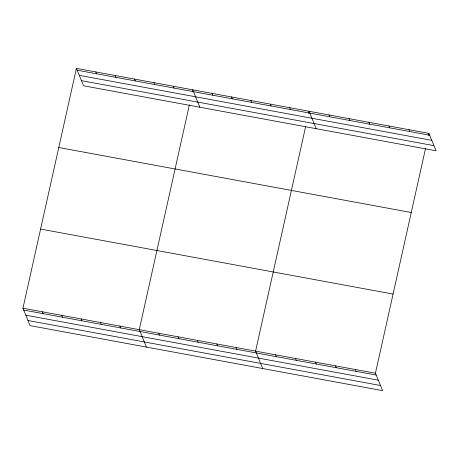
<?xml version="1.0" encoding="UTF-8"?>
<svg xmlns="http://www.w3.org/2000/svg" width="459" height="459" viewBox="0 0 459 459"><rect width="100%" height="100%" fill="white"/><g stroke="black" fill="none" stroke-linecap="round" stroke-linejoin="round"><path stroke-width="0.69" d="M425.556 148.377L375.433 373.213L382.582 390.638L30.093 325.632L22.95 308.213L76.418 68.362L428.907 133.368L436.05 150.787L83.567 85.787L76.418 68.362M189.395 104.824L139.272 329.665L146.415 347.084M192.281 91.863L192.74 89.815L199.883 107.234M305.711 126.277L255.588 351.112L262.737 368.537M308.603 113.316L309.062 111.267L316.205 128.686M428.448 135.411L428.907 133.368M77.181 70.216L429.664 135.216M79.287 75.356L431.77 140.356M81.455 80.646L433.944 145.652M58.775 147.517L411.258 212.517M40.593 229.064L393.082 294.064M22.95 308.213L375.433 373.213M23.707 310.066L376.196 375.066M25.819 315.201L378.302 380.201M27.988 320.497L380.471 385.497M408.929 129.685L409.692 131.532M388.957 126.001L389.714 127.849M368.984 122.318L369.742 124.171M349.006 118.634L349.769 120.487M329.034 114.951L329.791 116.804M289.675 107.693L290.432 109.54M270.288 104.118L271.045 105.966M250.901 100.538L251.658 102.391M355.461 369.529L356.218 371.383M231.514 96.964L232.271 98.817M335.489 365.846L336.246 367.699M212.127 93.389L212.884 95.242M315.511 362.162L316.274 364.016M295.539 358.479L296.296 360.332M173.353 86.24L174.11 88.094M275.566 354.796L276.324 356.649M153.966 82.666L154.729 84.519M134.579 79.091L135.342 80.945M236.201 347.538L236.964 349.391M115.192 75.517L115.955 77.364M216.814 343.963L217.577 345.816M95.805 71.943L96.568 73.79M197.427 340.389L198.19 342.242M178.046 336.814L178.803 338.667M158.659 333.24L159.416 335.087M119.885 326.085L120.642 327.938M100.498 322.511L101.255 324.364M81.111 318.936L81.868 320.789M61.724 315.362L62.481 317.215M42.337 311.787L43.094 313.64"/></g></svg>
